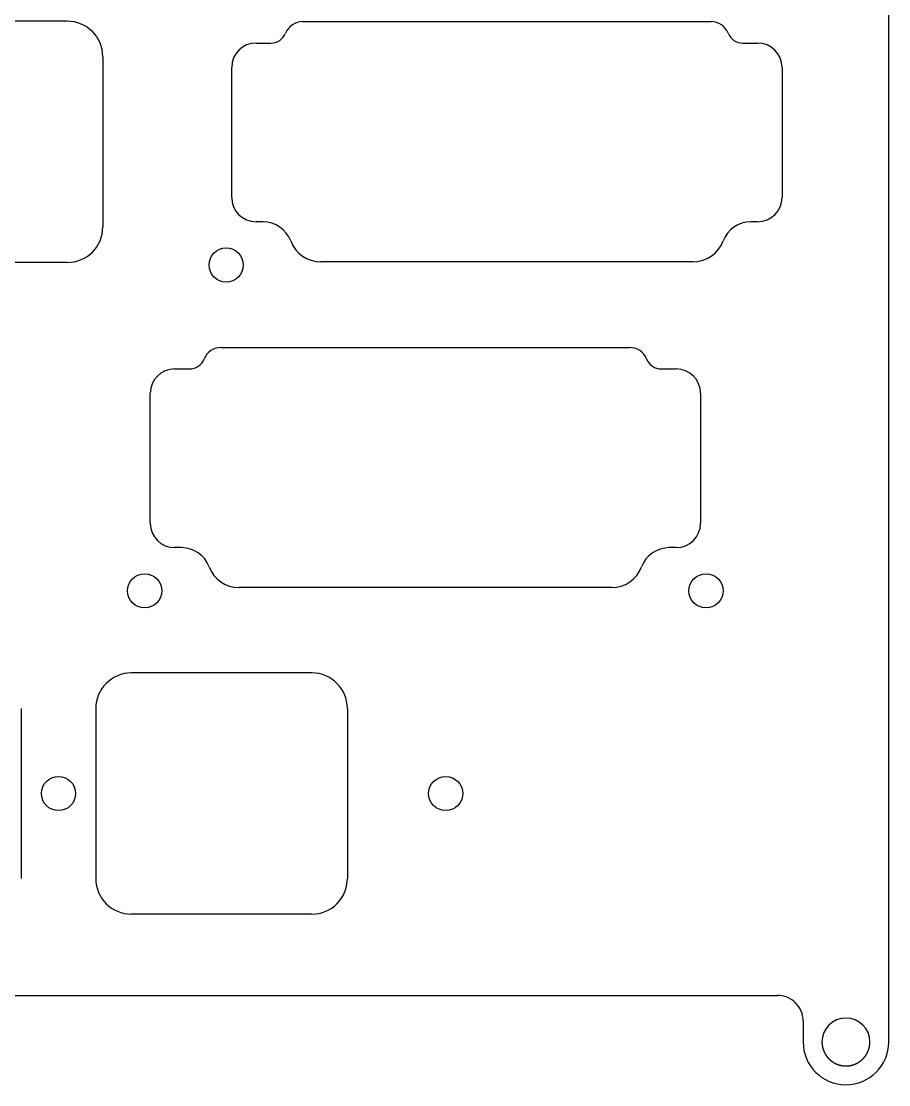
# Model space of a CAD drawing. Header units: millimetres. Extents: x -10 to 277, y -93 to 22.
# Drawn here: x 226.4 to 277.1, y -93.2 to -31 of the extents above; entities that cross this region are included whole.
import ezdxf

# ---------------------------------------------------------------- set-up
doc = ezdxf.new("R2010")
doc.units = ezdxf.units.MM
doc.layers.add('Edge.Cuts', color=53, linetype='CONTINUOUS', true_color=0xc8a339)

msp = doc.modelspace()

# ---------------------------------------------------------------- linework, layer by layer
at = {"layer": 'Edge.Cuts', "linetype": 'CONTINUOUS'}
for p, q in [((277.1, -90.725023), (277.1, 19.025023)), ((229.1125, -31.05), (218.5625, -31.05)), ((231.1875, -33.125), (231.1875, -43.075)), ((229.1125, -45.15), (218.5625, -45.15)), ((219.8295, -88), (270.6, -88)), ((272.1, -89.5), (272.1, -90.725023)), ((273.2, -90.725023), (273.20001, -90.730399)), ((273.20001, -90.730399), (273.20004, -90.735796)), ((273.20004, -90.735796), (273.200091, -90.741159)), ((273.200091, -90.741159), (273.200161, -90.746542)), ((273.200161, -90.746542), (273.200252, -90.751893)), ((273.200252, -90.751893), (273.200363, -90.757263)), ((273.200363, -90.757263), (273.200493, -90.762601)), ((273.200493, -90.762601), (273.200645, -90.76796)), ((273.200645, -90.76796), (273.200815, -90.773287)), ((273.200815, -90.773287), (273.201006, -90.778633)), ((275.998733, -90.785151), (275.99914, -90.774586)), ((275.99914, -90.774586), (275.999469, -90.764002)), ((275.999469, -90.764002), (275.999719, -90.753399)), ((275.999719, -90.753399), (275.99989, -90.742774)), ((275.99989, -90.742774), (275.999982, -90.732127)), ((275.999982, -90.732127), (276, -90.725023)), ((273.201006, -90.778633), (273.201217, -90.78395)), ((273.201217, -90.78395), (273.201448, -90.789285)), ((273.201448, -90.789285), (273.201698, -90.794592)), ((273.201698, -90.794592), (273.20197, -90.799917)), ((273.20197, -90.799917), (273.20226, -90.805214)), ((273.20226, -90.805214), (273.202571, -90.810528)), ((273.202571, -90.810528), (273.202901, -90.815816)), ((273.202901, -90.815816), (273.203252, -90.821121)), ((273.203252, -90.821121), (273.203622, -90.8264)), ((273.203622, -90.8264), (273.204013, -90.831696)), ((273.204013, -90.831696), (273.204422, -90.836967)), ((273.204422, -90.836967), (273.204853, -90.842254)), ((273.204853, -90.842254), (273.205302, -90.847517)), ((273.205302, -90.847517), (273.205773, -90.852796)), ((273.205773, -90.852796), (273.206262, -90.858052)), ((273.206262, -90.858052), (273.206772, -90.863323)), ((273.206772, -90.863323), (273.207301, -90.868571)), ((273.207301, -90.868571), (273.207851, -90.873834)), ((273.207851, -90.873834), (273.208419, -90.879076)), ((273.208419, -90.879076), (273.20901, -90.884332)), ((273.20901, -90.884332), (273.209617, -90.889566)), ((273.209617, -90.889566), (273.210247, -90.894816)), ((273.210247, -90.894816), (273.210895, -90.900044)), ((273.210895, -90.900044), (273.211565, -90.905287)), ((273.211565, -90.905287), (273.212252, -90.910509)), ((273.212252, -90.910509), (273.212962, -90.915746)), ((273.212962, -90.915746), (273.213689, -90.920962)), ((273.213689, -90.920962), (273.214439, -90.926192)), ((273.214439, -90.926192), (273.215206, -90.931403)), ((273.215206, -90.931403), (273.215995, -90.936628)), ((273.215995, -90.936628), (273.216802, -90.941834)), ((273.216802, -90.941834), (273.217631, -90.947053)), ((273.217631, -90.947053), (273.218478, -90.952253)), ((273.218478, -90.952253), (273.219348, -90.957467)), ((273.219348, -90.957467), (273.220234, -90.962663)), ((273.220234, -90.962663), (273.221144, -90.967872)), ((273.221144, -90.967872), (273.22207, -90.973063)), ((273.22207, -90.973063), (273.22302, -90.978267)), ((273.22302, -90.978267), (273.223986, -90.983454)), ((273.223986, -90.983454), (273.224976, -90.988653)), ((273.224976, -90.988653), (273.225983, -90.993836)), ((273.225983, -90.993836), (273.227012, -90.99903)), ((273.227012, -90.99903), (273.228059, -91.004209)), ((273.228059, -91.004209), (273.229129, -91.0094)), ((273.229129, -91.0094), (273.230216, -91.014575)), ((273.230216, -91.014575), (273.231327, -91.019761)), ((273.231327, -91.019761), (273.232454, -91.024933)), ((273.232454, -91.024933), (273.233605, -91.030115)), ((273.233605, -91.030115), (273.234772, -91.035283)), ((273.234772, -91.035283), (273.235963, -91.040462)), ((273.235963, -91.040462), (273.237172, -91.045627)), ((273.237172, -91.045627), (273.238403, -91.050802)), ((273.238403, -91.050802), (273.239652, -91.055964)), ((273.239652, -91.055964), (273.240924, -91.061136)), ((273.240924, -91.061136), (273.242214, -91.066295)), ((273.242214, -91.066295), (273.243526, -91.071464)), ((273.243526, -91.071464), (273.244857, -91.076619)), ((273.244857, -91.076619), (273.24621, -91.081786)), ((273.24621, -91.081786), (273.247581, -91.086939)), ((273.247581, -91.086939), (273.248976, -91.092102)), ((273.248976, -91.092102), (273.250387, -91.097253)), ((273.250387, -91.097253), (273.251823, -91.102413)), ((273.251823, -91.102413), (273.253276, -91.107562)), ((273.253276, -91.107562), (273.254752, -91.11272)), ((273.254752, -91.11272), (273.256, -91.117023)), ((273.256, -91.117023), (273.257493, -91.122108)), ((273.257493, -91.122108), (273.259011, -91.127202)), ((273.259011, -91.127202), (273.260543, -91.132277)), ((273.260543, -91.132277), (273.2621, -91.137361)), ((273.2621, -91.137361), (273.263671, -91.142425)), ((273.263671, -91.142425), (273.265266, -91.147498)), ((273.265266, -91.147498), (273.266876, -91.152551)), ((273.266876, -91.152551), (273.268509, -91.157613)), ((273.268509, -91.157613), (273.270157, -91.162654)), ((273.270157, -91.162654), (273.271829, -91.167703)), ((273.271829, -91.167703), (273.273516, -91.172732)), ((273.273516, -91.172732), (273.275226, -91.177769)), ((273.275226, -91.177769), (273.276951, -91.182785)), ((273.276951, -91.182785), (273.278699, -91.187808)), ((273.278699, -91.187808), (273.280461, -91.192811)), ((273.280461, -91.192811), (273.282248, -91.197821)), ((273.282248, -91.197821), (273.284048, -91.20281)), ((273.284048, -91.20281), (273.285872, -91.207805)), ((273.285872, -91.207805), (273.287709, -91.21278)), ((273.287709, -91.21278), (273.289571, -91.217761)), ((273.289571, -91.217761), (273.291446, -91.222722)), ((273.291446, -91.222722), (273.293345, -91.227688)), ((273.293345, -91.227688), (273.295257, -91.232633)), ((273.295257, -91.232633), (273.297193, -91.237584)), ((273.297193, -91.237584), (273.299143, -91.242514)), ((273.299143, -91.242514), (273.301116, -91.247449)), ((273.301116, -91.247449), (273.303103, -91.252363)), ((273.303103, -91.252363), (273.305113, -91.257282)), ((273.305113, -91.257282), (273.307136, -91.262181)), ((273.307136, -91.262181), (273.309183, -91.267083)), ((273.309183, -91.267083), (273.311243, -91.271965)), ((273.311243, -91.271965), (273.313327, -91.276851)), ((273.313327, -91.276851), (273.315423, -91.281717)), ((273.315423, -91.281717), (273.317543, -91.286586)), ((273.317543, -91.286586), (273.319676, -91.291434)), ((273.319676, -91.291434), (273.321833, -91.296286)), ((273.321833, -91.296286), (273.324002, -91.301117)), ((273.324002, -91.301117), (273.326195, -91.305951)), ((273.326195, -91.305951), (273.3284, -91.310765)), ((273.3284, -91.310765), (273.330629, -91.315581)), ((273.330629, -91.315581), (273.332871, -91.320377)), ((273.332871, -91.320377), (273.335135, -91.325176)), ((273.335135, -91.325176), (273.337413, -91.329954)), ((273.337413, -91.329954), (273.339714, -91.334734)), ((273.339714, -91.334734), (273.342027, -91.339494)), ((273.342027, -91.339494), (273.344363, -91.344255)), ((273.344363, -91.344255), (273.346712, -91.348997)), ((273.346712, -91.348997), (273.349084, -91.35374)), ((273.349084, -91.35374), (273.351469, -91.358463)), ((273.351469, -91.358463), (273.353876, -91.363187)), ((273.353876, -91.363187), (273.356296, -91.367891)), ((273.356296, -91.367891), (273.35874, -91.372596)), ((273.35874, -91.372596), (273.361195, -91.377281)), ((273.361195, -91.377281), (273.363673, -91.381968)), ((273.363673, -91.381968), (273.366164, -91.386634)), ((273.366164, -91.386634), (273.368678, -91.3913)), ((273.368678, -91.3913), (273.371204, -91.395947)), ((273.371204, -91.395947), (273.373753, -91.400594)), ((275.823453, -91.40564), (275.828545, -91.396408)), ((275.828545, -91.396408), (275.833566, -91.387137)), ((275.833566, -91.387137), (275.838517, -91.377828)), ((275.838517, -91.377828), (275.843398, -91.368482)), ((275.843398, -91.368482), (275.848208, -91.359099)), ((275.848208, -91.359099), (275.852948, -91.349679)), ((275.852948, -91.349679), (275.857617, -91.340222)), ((275.857617, -91.340222), (275.862215, -91.33073)), ((275.862215, -91.33073), (275.866742, -91.321201)), ((275.866742, -91.321201), (275.871197, -91.311638)), ((275.871197, -91.311638), (275.875581, -91.30204)), ((275.875581, -91.30204), (275.879892, -91.292407)), ((275.879892, -91.292407), (275.884132, -91.282741)), ((275.884132, -91.282741), (275.888299, -91.273042)), ((275.888299, -91.273042), (275.892394, -91.26331)), ((275.892394, -91.26331), (275.896415, -91.253546)), ((275.896415, -91.253546), (275.900364, -91.243751)), ((275.900364, -91.243751), (275.904239, -91.233925)), ((275.904239, -91.233925), (275.90804, -91.22407)), ((275.90804, -91.22407), (275.911768, -91.214185)), ((275.911768, -91.214185), (275.915421, -91.204271)), ((275.915421, -91.204271), (275.918999, -91.19433)), ((275.918999, -91.19433), (275.922502, -91.184362)), ((275.922502, -91.184362), (275.92593, -91.174369)), ((275.92593, -91.174369), (275.929283, -91.16435)), ((275.929283, -91.16435), (275.93256, -91.154307)), ((275.93256, -91.154307), (275.93576, -91.144242)), ((275.93576, -91.144242), (275.938884, -91.134155)), ((275.938884, -91.134155), (275.941931, -91.124047)), ((275.941931, -91.124047), (275.944, -91.117023)), ((275.944, -91.117023), (275.946951, -91.106762)), ((275.946951, -91.106762), (275.949821, -91.096496)), ((275.949821, -91.096496), (275.952609, -91.086227)), ((275.952609, -91.086227), (275.955316, -91.075954)), ((275.955316, -91.075954), (275.957942, -91.065676)), ((275.957942, -91.065676), (275.960487, -91.055393)), ((275.960487, -91.055393), (275.962951, -91.045105)), ((275.962951, -91.045105), (275.965335, -91.034811)), ((275.965335, -91.034811), (275.967638, -91.024512)), ((275.967638, -91.024512), (275.969861, -91.014206)), ((275.969861, -91.014206), (275.972005, -91.003894)), ((275.972005, -91.003894), (275.974068, -90.993576)), ((275.974068, -90.993576), (275.976052, -90.98325)), ((275.976052, -90.98325), (275.977956, -90.972917)), ((275.977956, -90.972917), (275.97978, -90.962576)), ((275.97978, -90.962576), (275.981526, -90.952227)), ((275.981526, -90.952227), (275.983192, -90.941869)), ((275.983192, -90.941869), (275.984779, -90.931503)), ((275.984779, -90.931503), (275.986287, -90.921127)), ((275.986287, -90.921127), (275.987716, -90.910741)), ((275.987716, -90.910741), (275.989067, -90.900345)), ((275.989067, -90.900345), (275.990338, -90.889938)), ((275.990338, -90.889938), (275.991531, -90.879519)), ((275.991531, -90.879519), (275.992646, -90.869089)), ((275.992646, -90.869089), (275.993681, -90.858647)), ((275.993681, -90.858647), (275.994639, -90.848191)), ((275.994639, -90.848191), (275.995517, -90.837722)), ((275.995517, -90.837722), (275.996317, -90.827239)), ((275.996317, -90.827239), (275.997039, -90.816741)), ((275.997039, -90.816741), (275.997682, -90.806228)), ((275.997682, -90.806228), (275.998247, -90.795698)), ((275.998247, -90.795698), (275.998733, -90.785151)), ((273.373753, -91.400594), (273.376313, -91.405221)), ((273.376313, -91.405221), (273.378898, -91.409849)), ((273.378898, -91.409849), (273.381493, -91.414457)), ((273.381493, -91.414457), (273.384112, -91.419064)), ((273.384112, -91.419064), (273.386743, -91.423652)), ((273.386743, -91.423652), (273.389397, -91.42824)), ((273.389397, -91.42824), (273.392063, -91.432808)), ((273.392063, -91.432808), (273.394752, -91.437376)), ((273.394752, -91.437376), (273.397452, -91.441924)), ((273.397452, -91.441924), (273.400176, -91.446471)), ((273.400176, -91.446471), (273.402911, -91.451)), ((273.402911, -91.451), (273.40567, -91.455527)), ((273.40567, -91.455527), (273.40844, -91.460035)), ((273.40844, -91.460035), (273.411233, -91.464541)), ((273.411233, -91.464541), (273.414037, -91.469029)), ((273.414037, -91.469029), (273.416865, -91.473515)), ((273.416865, -91.473515), (273.419704, -91.477983)), ((273.419704, -91.477983), (273.422566, -91.482448)), ((273.422566, -91.482448), (273.42544, -91.486895)), ((273.42544, -91.486895), (273.428336, -91.49134)), ((273.428336, -91.49134), (273.431244, -91.495766)), ((273.431244, -91.495766), (273.434175, -91.50019)), ((273.434175, -91.50019), (273.437118, -91.504596)), ((273.437118, -91.504596), (273.440083, -91.508999)), ((273.440083, -91.508999), (273.44306, -91.513384)), ((273.44306, -91.513384), (273.44606, -91.517766)), ((273.44606, -91.517766), (273.449072, -91.52213)), ((273.449072, -91.52213), (273.452106, -91.526492)), ((273.452106, -91.526492), (273.455151, -91.530835)), ((273.455151, -91.530835), (273.45822, -91.535175)), ((273.45822, -91.535175), (273.4613, -91.539497)), ((273.4613, -91.539497), (273.464402, -91.543816)), ((273.464402, -91.543816), (273.467517, -91.548117)), ((273.467517, -91.548117), (273.470654, -91.552416)), ((273.470654, -91.552416), (273.473802, -91.556695)), ((273.473802, -91.556695), (273.476973, -91.560972)), ((273.476973, -91.560972), (273.48, -91.565023)), ((273.48, -91.565023), (273.483127, -91.569176)), ((273.483127, -91.569176), (273.486277, -91.573326)), ((273.486277, -91.573326), (273.489444, -91.577464)), ((273.489444, -91.577464), (273.492633, -91.581599)), ((273.492633, -91.581599), (273.495838, -91.585723)), ((273.495838, -91.585723), (273.499066, -91.589842)), ((273.499066, -91.589842), (273.50231, -91.593949)), ((273.50231, -91.593949), (273.505575, -91.598052)), ((273.505575, -91.598052), (273.508857, -91.602142)), ((273.508857, -91.602142), (273.51216, -91.606228)), ((273.51216, -91.606228), (273.515479, -91.610301)), ((273.515479, -91.610301), (273.51882, -91.614368)), ((273.51882, -91.614368), (273.522175, -91.618423)), ((273.522175, -91.618423), (273.525552, -91.622472)), ((273.525552, -91.622472), (273.528943, -91.626507)), ((273.528943, -91.626507), (273.532356, -91.630536)), ((273.532356, -91.630536), (273.535783, -91.634551)), ((273.535783, -91.634551), (273.539232, -91.63856)), ((273.539232, -91.63856), (273.542694, -91.642554)), ((273.542694, -91.642554), (273.546177, -91.646543)), ((273.546177, -91.646543), (273.549674, -91.650516)), ((273.549674, -91.650516), (273.553192, -91.654482)), ((273.553192, -91.654482), (273.556722, -91.658433)), ((273.556722, -91.658433), (273.560274, -91.662377)), ((273.560274, -91.662377), (273.563838, -91.666305)), ((273.563838, -91.666305), (273.567423, -91.670227)), ((273.567423, -91.670227), (273.57102, -91.674131)), ((273.57102, -91.674131), (273.574638, -91.678029)), ((273.574638, -91.678029), (273.578267, -91.68191)), ((273.578267, -91.68191), (273.581917, -91.685783)), ((273.581917, -91.685783), (273.585578, -91.68964)), ((273.585578, -91.68964), (273.58926, -91.693488)), ((273.58926, -91.693488), (273.592953, -91.697319)), ((273.592953, -91.697319), (273.596666, -91.701142)), ((273.596666, -91.701142), (273.600389, -91.704948)), ((273.600389, -91.704948), (273.604133, -91.708745)), ((273.604133, -91.708745), (273.607887, -91.712524)), ((273.607887, -91.712524), (273.611661, -91.716295)), ((273.611661, -91.716295), (273.615445, -91.720047)), ((273.615445, -91.720047), (273.619248, -91.72379)), ((273.619248, -91.72379), (273.623062, -91.727515)), ((273.623062, -91.727515), (273.626895, -91.731232)), ((273.626895, -91.731232), (273.630737, -91.734929)), ((273.630737, -91.734929), (273.634598, -91.738617)), ((273.634598, -91.738617), (273.638469, -91.742286)), ((273.638469, -91.742286), (273.642359, -91.745945)), ((273.642359, -91.745945), (273.646257, -91.749585)), ((273.646257, -91.749585), (273.650175, -91.753216)), ((273.650175, -91.753216), (273.654101, -91.756827)), ((273.654101, -91.756827), (273.658046, -91.760428)), ((273.658046, -91.760428), (273.661999, -91.76401)), ((273.661999, -91.76401), (273.665971, -91.767581)), ((273.665971, -91.767581), (273.669951, -91.771132)), ((273.669951, -91.771132), (273.673949, -91.774674)), ((273.673949, -91.774674), (273.677955, -91.778194)), ((273.677955, -91.778194), (273.681979, -91.781705)), ((273.681979, -91.781705), (273.686011, -91.785195)), ((273.686011, -91.785195), (273.69006, -91.788675)), ((273.69006, -91.788675), (273.694117, -91.792134)), ((273.694117, -91.792134), (273.698192, -91.795582)), ((273.698192, -91.795582), (273.702273, -91.799009)), ((273.702273, -91.799009), (273.706373, -91.802426)), ((273.706373, -91.802426), (273.710479, -91.805822)), ((273.710479, -91.805822), (273.714603, -91.809206)), ((273.714603, -91.809206), (273.718733, -91.81257)), ((273.718733, -91.81257), (273.72288, -91.815922)), ((273.72288, -91.815922), (273.727034, -91.819253)), ((273.727034, -91.819253), (273.731205, -91.822572)), ((273.731205, -91.822572), (273.735382, -91.82587)), ((273.735382, -91.82587), (273.739576, -91.829157)), ((273.739576, -91.829157), (273.743775, -91.832422)), ((273.743775, -91.832422), (273.747992, -91.835675)), ((273.747992, -91.835675), (273.752214, -91.838907)), ((273.752214, -91.838907), (273.756453, -91.842127)), ((273.756453, -91.842127), (273.760697, -91.845325)), ((273.760697, -91.845325), (273.764958, -91.848511)), ((273.764958, -91.848511), (273.769224, -91.851676)), ((273.769224, -91.851676), (273.773507, -91.854828)), ((273.773507, -91.854828), (273.777793, -91.857958)), ((273.777793, -91.857958), (273.782097, -91.861076)), ((273.782097, -91.861076), (273.786405, -91.864172)), ((273.786405, -91.864172), (273.79073, -91.867255)), ((273.79073, -91.867255), (273.795058, -91.870317)), ((273.795058, -91.870317), (273.799404, -91.873365)), ((273.799404, -91.873365), (273.803752, -91.876392)), ((273.803752, -91.876392), (273.808118, -91.879406)), ((273.808118, -91.879406), (273.812486, -91.882398)), ((273.812486, -91.882398), (273.816872, -91.885376)), ((273.816872, -91.885376), (273.82126, -91.888333)), ((273.82126, -91.888333), (273.825665, -91.891277)), ((273.825665, -91.891277), (273.830072, -91.894198)), ((273.830072, -91.894198), (273.834496, -91.897106)), ((273.834496, -91.897106), (273.838923, -91.899992)), ((273.838923, -91.899992), (273.843366, -91.902864)), ((273.843366, -91.902864), (273.847811, -91.905715)), ((273.847811, -91.905715), (273.852273, -91.908551)), ((273.852273, -91.908551), (273.856737, -91.911366)), ((273.856737, -91.911366), (273.861216, -91.914166)), ((273.861216, -91.914166), (273.865699, -91.916945)), ((273.865699, -91.916945), (273.870196, -91.91971)), ((273.870196, -91.91971), (273.874696, -91.922452)), ((273.874696, -91.922452), (273.879212, -91.92518)), ((273.879212, -91.92518), (273.883729, -91.927887)), ((273.883729, -91.927887), (273.888262, -91.930579)), ((273.888262, -91.930579), (273.892797, -91.933249)), ((273.892797, -91.933249), (273.897347, -91.935905)), ((273.897347, -91.935905), (273.901899, -91.938538)), ((273.901899, -91.938538), (273.906466, -91.941157)), ((273.906466, -91.941157), (273.911035, -91.943754)), ((273.911035, -91.943754), (273.915619, -91.946337)), ((273.915619, -91.946337), (273.920204, -91.948897)), ((273.920204, -91.948897), (273.924805, -91.951443)), ((273.924805, -91.951443), (273.929407, -91.953966)), ((273.929407, -91.953966), (273.934023, -91.956475)), ((273.934023, -91.956475), (273.941176, -91.960317)), ((273.941176, -91.960317), (273.94582, -91.962782)), ((273.94582, -91.962782), (273.950477, -91.965232)), ((273.950477, -91.965232), (273.955146, -91.967665)), ((273.955146, -91.967665), (273.959828, -91.970083)), ((273.959828, -91.970083), (273.96452, -91.972483)), ((273.96452, -91.972483), (273.969226, -91.974868)), ((273.969226, -91.974868), (273.973942, -91.977236)), ((273.973942, -91.977236), (273.978671, -91.979587)), ((273.978671, -91.979587), (273.98341, -91.981921)), ((273.98341, -91.981921), (273.988162, -91.98424)), ((273.988162, -91.98424), (273.992922, -91.98654)), ((273.992922, -91.98654), (273.997696, -91.988824)), ((273.997696, -91.988824), (274.002478, -91.99109)), ((274.002478, -91.99109), (274.007272, -91.99334)), ((274.007272, -91.99334), (274.012075, -91.995572)), ((274.012075, -91.995572), (274.01689, -91.997787)), ((274.01689, -91.997787), (274.021712, -91.999983)), ((274.021712, -91.999983), (274.026547, -92.002163)), ((274.026547, -92.002163), (274.031388, -92.004325)), ((274.031388, -92.004325), (274.036242, -92.00647)), ((274.036242, -92.00647), (274.041102, -92.008595)), ((274.041102, -92.008595), (274.045974, -92.010704)), ((274.045974, -92.010704), (274.050852, -92.012794)), ((274.050852, -92.012794), (274.055741, -92.014867)), ((274.055741, -92.014867), (274.060636, -92.016921)), ((274.060636, -92.016921), (274.065543, -92.018958)), ((274.065543, -92.018958), (274.070454, -92.020975)), ((275.125393, -92.022663), (275.135211, -92.018646)), ((275.135211, -92.018646), (275.144998, -92.014555)), ((275.144998, -92.014555), (275.154751, -92.010392)), ((275.154751, -92.010392), (275.164469, -92.006156)), ((275.164469, -92.006156), (275.174151, -92.00185)), ((275.174151, -92.00185), (275.183795, -91.997473)), ((275.183795, -91.997473), (275.1934, -91.993025)), ((275.1934, -91.993025), (275.202965, -91.988509)), ((275.202965, -91.988509), (275.212488, -91.983924)), ((275.212488, -91.983924), (275.221967, -91.979271)), ((275.221967, -91.979271), (275.231402, -91.974551)), ((275.231402, -91.974551), (275.240791, -91.969764)), ((275.240791, -91.969764), (275.250132, -91.964912)), ((275.250132, -91.964912), (275.258823, -91.960317)), ((275.258823, -91.960317), (275.26804, -91.955356)), ((275.26804, -91.955356), (275.277224, -91.950322)), ((275.277224, -91.950322), (275.286377, -91.945215)), ((275.286377, -91.945215), (275.295495, -91.940035)), ((275.295495, -91.940035), (275.304581, -91.934782)), ((275.304581, -91.934782), (275.313632, -91.929456)), ((275.313632, -91.929456), (275.322649, -91.924059)), ((275.322649, -91.924059), (275.331631, -91.918589)), ((275.331631, -91.918589), (275.340577, -91.913048)), ((275.340577, -91.913048), (275.349487, -91.907435)), ((275.349487, -91.907435), (275.358361, -91.901751)), ((275.358361, -91.901751), (275.367197, -91.895996)), ((275.367197, -91.895996), (275.375995, -91.89017)), ((275.375995, -91.89017), (275.384755, -91.884274)), ((275.384755, -91.884274), (275.393476, -91.878308)), ((275.393476, -91.878308), (275.402157, -91.872273)), ((275.402157, -91.872273), (275.410797, -91.866169)), ((275.410797, -91.866169), (275.419397, -91.859996)), ((275.419397, -91.859996), (275.427955, -91.853754)), ((275.427955, -91.853754), (275.436471, -91.847445)), ((275.436471, -91.847445), (275.444944, -91.841068)), ((275.444944, -91.841068), (275.453373, -91.834625)), ((275.453373, -91.834625), (275.461757, -91.828115)), ((275.461757, -91.828115), (275.470097, -91.821539)), ((275.470097, -91.821539), (275.47839, -91.814898)), ((275.47839, -91.814898), (275.486636, -91.808192)), ((275.486636, -91.808192), (275.494835, -91.801422)), ((275.494835, -91.801422), (275.502985, -91.794588)), ((275.502985, -91.794588), (275.511087, -91.787692)), ((275.511087, -91.787692), (275.519138, -91.780733)), ((275.519138, -91.780733), (275.527138, -91.773713)), ((275.527138, -91.773713), (275.535086, -91.766633)), ((275.535086, -91.766633), (275.542982, -91.759492)), ((275.542982, -91.759492), (275.550825, -91.752292)), ((275.550825, -91.752292), (275.558612, -91.745034)), ((275.558612, -91.745034), (275.566345, -91.737718)), ((275.566345, -91.737718), (275.574021, -91.730346)), ((275.574021, -91.730346), (275.58164, -91.722918)), ((275.58164, -91.722918), (275.589201, -91.715436)), ((275.589201, -91.715436), (275.596702, -91.7079)), ((275.596702, -91.7079), (275.604144, -91.700311)), ((275.604144, -91.700311), (275.611524, -91.692671)), ((275.611524, -91.692671), (275.618842, -91.68498)), ((275.618842, -91.68498), (275.626097, -91.67724)), ((275.626097, -91.67724), (275.633288, -91.669451)), ((275.633288, -91.669451), (275.640414, -91.661616)), ((275.640414, -91.661616), (275.647473, -91.653735)), ((275.647473, -91.653735), (275.654465, -91.645809)), ((275.654465, -91.645809), (275.661389, -91.637841)), ((275.661389, -91.637841), (275.668243, -91.62983)), ((275.668243, -91.62983), (275.675027, -91.62178)), ((275.675027, -91.62178), (275.681739, -91.61369)), ((275.681739, -91.61369), (275.688379, -91.605563)), ((275.688379, -91.605563), (275.694945, -91.5974)), ((275.694945, -91.5974), (275.701436, -91.589203)), ((275.701436, -91.589203), (275.707852, -91.580973)), ((275.707852, -91.580973), (275.714191, -91.572711)), ((275.714191, -91.572711), (275.72, -91.565023)), ((275.72, -91.565023), (275.72633, -91.556516)), ((275.72633, -91.556516), (275.732592, -91.547968)), ((275.732592, -91.547968), (275.738786, -91.539377)), ((275.738786, -91.539377), (275.744911, -91.530746)), ((275.744911, -91.530746), (275.750968, -91.522073)), ((275.750968, -91.522073), (275.756957, -91.513359)), ((275.756957, -91.513359), (275.762877, -91.504603)), ((275.762877, -91.504603), (275.768728, -91.495807)), ((275.768728, -91.495807), (275.774511, -91.486971)), ((275.774511, -91.486971), (275.780225, -91.478093)), ((275.780225, -91.478093), (275.785871, -91.469176)), ((275.785871, -91.469176), (275.791447, -91.460218)), ((275.791447, -91.460218), (275.796955, -91.45122)), ((275.796955, -91.45122), (275.802393, -91.442183)), ((275.802393, -91.442183), (275.807762, -91.433106)), ((275.807762, -91.433106), (275.813062, -91.423989)), ((275.813062, -91.423989), (275.818293, -91.414834)), ((275.818293, -91.414834), (275.823453, -91.40564)), ((274.070454, -92.020975), (274.075377, -92.022975)), ((274.075377, -92.022975), (274.080304, -92.024955)), ((274.080304, -92.024955), (274.085243, -92.026918)), ((274.085243, -92.026918), (274.090185, -92.028862)), ((274.090185, -92.028862), (274.095138, -92.030787)), ((274.095138, -92.030787), (274.100095, -92.032693)), ((274.100095, -92.032693), (274.105063, -92.034582)), ((274.105063, -92.034582), (274.110033, -92.03645)), ((274.110033, -92.03645), (274.115014, -92.038301)), ((274.115014, -92.038301), (274.119998, -92.040131)), ((274.119998, -92.040131), (274.124992, -92.041944)), ((274.124992, -92.041944), (274.129988, -92.043737)), ((274.129988, -92.043737), (274.134994, -92.045511)), ((274.134994, -92.045511), (274.140002, -92.047265)), ((274.140002, -92.047265), (274.14502, -92.049001)), ((274.14502, -92.049001), (274.150039, -92.050717)), ((274.150039, -92.050717), (274.155068, -92.052415)), ((274.155068, -92.052415), (274.160098, -92.054091)), ((274.160098, -92.054091), (274.165137, -92.05575)), ((274.165137, -92.05575), (274.170177, -92.057388)), ((274.170177, -92.057388), (274.175226, -92.059008)), ((274.175226, -92.059008), (274.180275, -92.060607)), ((274.180275, -92.060607), (274.185333, -92.062188)), ((274.185333, -92.062188), (274.19039, -92.063747)), ((274.19039, -92.063747), (274.195457, -92.065289)), ((274.195457, -92.065289), (274.200523, -92.066809)), ((274.200523, -92.066809), (274.205597, -92.068311)), ((274.205597, -92.068311), (274.21067, -92.069791)), ((274.21067, -92.069791), (274.215752, -92.071254)), ((274.215752, -92.071254), (274.220832, -92.072695)), ((274.220832, -92.072695), (274.225921, -92.074117)), ((274.225921, -92.074117), (274.231007, -92.075518)), ((274.231007, -92.075518), (274.236102, -92.076901)), ((274.236102, -92.076901), (274.241195, -92.078262)), ((274.241195, -92.078262), (274.246295, -92.079605)), ((274.246295, -92.079605), (274.255384, -92.081946)), ((274.255384, -92.081946), (274.265577, -92.084493)), ((274.265577, -92.084493), (274.275803, -92.086967)), ((274.275803, -92.086967), (274.286061, -92.089365)), ((274.286061, -92.089365), (274.296349, -92.091688)), ((274.296349, -92.091688), (274.306665, -92.093936)), ((274.306665, -92.093936), (274.317009, -92.096108)), ((274.317009, -92.096108), (274.327378, -92.098204)), ((274.327378, -92.098204), (274.332572, -92.099223)), ((274.332572, -92.099223), (274.337772, -92.100222)), ((274.337772, -92.100222), (274.342977, -92.101203)), ((274.342977, -92.101203), (274.348188, -92.102164)), ((274.348188, -92.102164), (274.353404, -92.103106)), ((274.353404, -92.103106), (274.358626, -92.104028)), ((274.358626, -92.104028), (274.363852, -92.104931)), ((274.363852, -92.104931), (274.369083, -92.105814)), ((274.369083, -92.105814), (274.374319, -92.106678)), ((274.374319, -92.106678), (274.379559, -92.107523)), ((274.379559, -92.107523), (274.384803, -92.108348)), ((274.384803, -92.108348), (274.390051, -92.109153)), ((274.390051, -92.109153), (274.395303, -92.109938)), ((274.395303, -92.109938), (274.400559, -92.110704)), ((274.400559, -92.110704), (274.405818, -92.11145)), ((274.405818, -92.11145), (274.41108, -92.112177)), ((274.41108, -92.112177), (274.416345, -92.112883)), ((274.416345, -92.112883), (274.421614, -92.11357)), ((274.421614, -92.11357), (274.426884, -92.114237)), ((274.426884, -92.114237), (274.432158, -92.114884)), ((274.432158, -92.114884), (274.437433, -92.115511)), ((274.437433, -92.115511), (274.442712, -92.116119)), ((274.442712, -92.116119), (274.447991, -92.116706)), ((274.447991, -92.116706), (274.453273, -92.117273)), ((274.453273, -92.117273), (274.458555, -92.117821)), ((274.458555, -92.117821), (274.46384, -92.118349)), ((274.46384, -92.118349), (274.469125, -92.118856)), ((274.469125, -92.118856), (274.474413, -92.119344)), ((274.474413, -92.119344), (274.479699, -92.119811)), ((274.479699, -92.119811), (274.484988, -92.120259)), ((274.484988, -92.120259), (274.490276, -92.120686)), ((274.490276, -92.120686), (274.495566, -92.121093)), ((274.495566, -92.121093), (274.500853, -92.121481)), ((274.500853, -92.121481), (274.506143, -92.121848)), ((274.506143, -92.121848), (274.511431, -92.122195)), ((274.511431, -92.122195), (274.51672, -92.122522)), ((274.51672, -92.122522), (274.522006, -92.122829)), ((274.522006, -92.122829), (274.527294, -92.123116)), ((274.527294, -92.123116), (274.532578, -92.123383)), ((274.532578, -92.123383), (274.537864, -92.123629)), ((274.537864, -92.123629), (274.543146, -92.123856)), ((274.543146, -92.123856), (274.548429, -92.124062)), ((274.548429, -92.124062), (274.553707, -92.124249)), ((274.553707, -92.124249), (274.558986, -92.124415)), ((274.558986, -92.124415), (274.564261, -92.124561)), ((274.564261, -92.124561), (274.569536, -92.124687)), ((274.569536, -92.124687), (274.574806, -92.124793)), ((274.574806, -92.124793), (274.580076, -92.124879)), ((274.580076, -92.124879), (274.585341, -92.124945)), ((274.585341, -92.124945), (274.590606, -92.124991)), ((274.590606, -92.124991), (274.6, -92.125023)), ((274.6, -92.125023), (274.610505, -92.124983)), ((274.610505, -92.124983), (274.621022, -92.124863)), ((274.621022, -92.124863), (274.63155, -92.124663)), ((274.63155, -92.124663), (274.642088, -92.124383)), ((274.642088, -92.124383), (274.652635, -92.124022)), ((274.652635, -92.124022), (274.663189, -92.123582)), ((274.663189, -92.123582), (274.673749, -92.123061)), ((274.673749, -92.123061), (274.684313, -92.12246)), ((274.684313, -92.12246), (274.69488, -92.121778)), ((274.69488, -92.121778), (274.705449, -92.121017)), ((274.705449, -92.121017), (274.716018, -92.120175)), ((274.716018, -92.120175), (274.726585, -92.119253)), ((274.726585, -92.119253), (274.737149, -92.118251)), ((274.737149, -92.118251), (274.74771, -92.117169)), ((274.74771, -92.117169), (274.758264, -92.116008)), ((274.758264, -92.116008), (274.768811, -92.114767)), ((274.768811, -92.114767), (274.77935, -92.113446)), ((274.77935, -92.113446), (274.789878, -92.112046)), ((274.789878, -92.112046), (274.800394, -92.110567)), ((274.800394, -92.110567), (274.810897, -92.109009)), ((274.810897, -92.109009), (274.821385, -92.107372)), ((274.821385, -92.107372), (274.831857, -92.105657)), ((274.831857, -92.105657), (274.837087, -92.10477)), ((274.837087, -92.10477), (274.842312, -92.103864)), ((274.842312, -92.103864), (274.847532, -92.102938)), ((274.847532, -92.102938), (274.852747, -92.101993)), ((274.852747, -92.101993), (274.857956, -92.101028)), ((274.857956, -92.101028), (274.863161, -92.100044)), ((274.863161, -92.100044), (274.86836, -92.099041)), ((274.86836, -92.099041), (274.873553, -92.098019)), ((274.873553, -92.098019), (274.87874, -92.096977)), ((274.87874, -92.096977), (274.883921, -92.095916)), ((274.883921, -92.095916), (274.889095, -92.094836)), ((274.889095, -92.094836), (274.894264, -92.093737)), ((274.894264, -92.093737), (274.899425, -92.092619)), ((274.899425, -92.092619), (274.90458, -92.091482)), ((274.90458, -92.091482), (274.909727, -92.090326)), ((274.909727, -92.090326), (274.914867, -92.089151)), ((274.914867, -92.089151), (274.92, -92.087958)), ((274.92, -92.087958), (274.925126, -92.086745)), ((274.925126, -92.086745), (274.930243, -92.085514)), ((274.930243, -92.085514), (274.935352, -92.084264)), ((274.935352, -92.084264), (274.944615, -92.081946)), ((274.944615, -92.081946), (274.954796, -92.079319)), ((274.954796, -92.079319), (274.964967, -92.076612)), ((274.964967, -92.076612), (274.975127, -92.073826)), ((274.975127, -92.073826), (274.985275, -92.070959)), ((274.985275, -92.070959), (274.995409, -92.068014)), ((274.995409, -92.068014), (275.005529, -92.06499)), ((275.005529, -92.06499), (275.015633, -92.061887)), ((275.015633, -92.061887), (275.025721, -92.058706)), ((275.025721, -92.058706), (275.03579, -92.055446)), ((275.03579, -92.055446), (275.04584, -92.052109)), ((275.04584, -92.052109), (275.055869, -92.048695)), ((275.055869, -92.048695), (275.065877, -92.045204)), ((275.065877, -92.045204), (275.075861, -92.041636)), ((275.075861, -92.041636), (275.085821, -92.037992)), ((275.085821, -92.037992), (275.095756, -92.034272)), ((275.095756, -92.034272), (275.105663, -92.030477)), ((275.105663, -92.030477), (275.115543, -92.026607)), ((275.115543, -92.026607), (275.125393, -92.022663))]:
    msp.add_line(p, q, dxfattribs=at)
at = {"layer": 'Edge.Cuts', "linetype": 'Continuous'}
for p, q in [((242.86593, -31.0724), (266.72117, -31.0724)), ((240.14311, -32.32456), (241.00872, -32.32456)), ((268.57838, -32.32456), (269.44399, -32.32456)), ((238.71811, -41.35044), (238.71811, -33.74956)), ((270.86899, -33.74956), (270.86899, -41.35044)), ((240.54715, -42.77544), (240.14311, -42.77544)), ((269.44399, -42.77544), (269.03995, -42.77544)), ((265.66905, -45.11191), (243.91805, -45.11191)), ((238.10343, -50.1224), (261.95867, -50.1224)), ((235.38061, -51.37456), (236.24622, -51.37456)), ((263.81588, -51.37456), (264.68149, -51.37456)), ((233.95561, -60.40044), (233.95561, -52.79956)), ((266.10649, -52.79956), (266.10649, -60.40044)), ((235.78465, -61.82544), (235.38061, -61.82544)), ((264.68149, -61.82544), (264.27745, -61.82544)), ((260.90655, -64.16191), (239.15555, -64.16191)), ((243.4, -69.15), (232.849999, -69.15)), ((226.425, -71.225), (226.425, -81.175)), ((230.775, -71.225), (230.775, -81.175001)), ((245.475, -71.225), (245.475, -81.175)), ((243.4, -83.25), (232.85, -83.25))]:
    msp.add_line(p, q, dxfattribs=at)
at = {"layer": 'Edge.Cuts'}
for centre in [(238.39375, -45.3), (233.63125, -64.35), (266.43125, -64.35), (228.6, -76.2), (251.221875, -76.2)]:
    msp.add_circle(centre, 1, dxfattribs=at)
for centre, radius, start, end in [((229.1125, -33.125), 2.075, 0, 90), ((242.86595, -32.1474), 1.075006, 90.00106597, 157.97610066), ((266.72115, -32.1474), 1.075, 22.02389934, 89.99893403), ((240.14311, -33.74956), 1.425, 90, 180), ((241.00872, -31.39615), 0.928411, 270, 337.97729805), ((268.57835, -31.3961), 0.92846, 202.02625676, 270.00185132), ((269.44399, -33.74956), 1.425, 0, 90), ((240.14311, -41.35044), 1.425, 180, 270), ((269.44395, -41.3504), 1.42504, 270.00160826, 359.99839174), ((240.54716, -44.50037), 1.72493, 20.54597615, 90.00033216), ((269.03995, -44.5004), 1.724938, 90, 159.45340178), ((229.1125, -43.075), 2.075, -90, 0), ((243.91806, -43.23696), 1.87495, 200.54592343, 269.99969441), ((265.66905, -43.237), 1.874943, 270, 339.45493501), ((238.10345, -51.1974), 1.075006, 90.00106597, 157.97610066), ((261.95865, -51.1974), 1.075, 22.02389934, 89.99893403), ((236.24622, -50.44615), 0.928411, 270, 337.97729805), ((263.81585, -50.4461), 0.92846, 202.02625676, 270.00185132), ((235.38061, -52.79956), 1.425, 90, 180), ((264.68149, -52.79956), 1.425, 0, 90), ((235.38061, -60.40044), 1.425, 180, 270), ((264.68145, -60.4004), 1.42504, 270.00160826, 359.99839174), ((235.78466, -63.55037), 1.72493, 20.54597615, 90.00033216), ((264.27745, -63.5504), 1.724938, 90, 159.45340178), ((239.15556, -62.28696), 1.87495, 200.54592343, 269.99969441), ((260.90655, -62.287), 1.874943, 270, 339.45493501), ((232.85, -71.225), 2.075, 90.00002761, 180), ((243.4, -71.225), 2.075, 0, 90), ((232.85, -81.175), 2.075, 180.00002761, 270), ((243.4, -81.175), 2.075, 270, 0), ((270.600001, -89.499999), 1.499999, -0.0000382, 90.0000382), ((274.6, -90.725023), 1.4, 0, 180), ((274.6, -90.725023), 2.5, -180, 0)]:
    msp.add_arc(centre, radius, start, end, dxfattribs=at)

doc.saveas('drawing.dxf')
